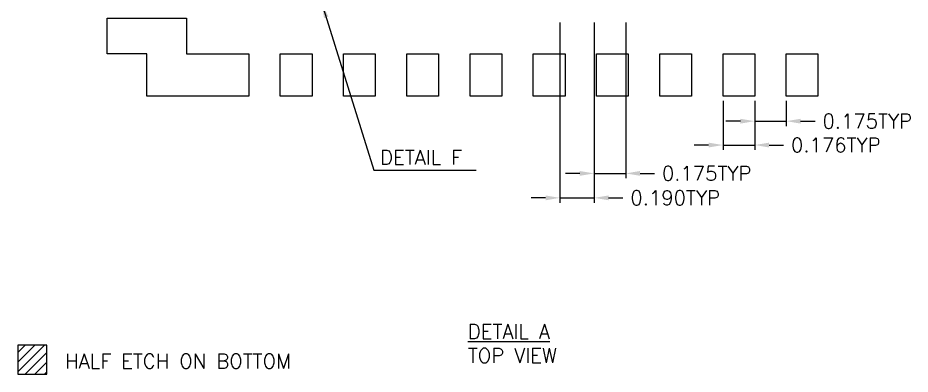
# Model space of a CAD drawing. Header units: millimetres. Extents: x 414.71 to 423.53, y 107.94 to 113.86.
# Drawn here: x 414.879 to 419.835, y 107.937 to 109.912 of the extents above; entities that cross this region are included whole.
import ezdxf
from ezdxf.enums import TextEntityAlignment as Align

# ---------------------------------------------------------------- set-up
doc = ezdxf.new("R2010")
doc.units = ezdxf.units.MM
doc.header["$LTSCALE"] = 0.5
doc.header["$PDMODE"] = 98
for name, color, linetype in [('1', 7, 'Continuous'), ('1D', 4, 'Continuous'), ('DIMENSION', 3, 'Continuous')]:
    doc.layers.add(name, color=color, linetype=linetype)
doc.styles.add('SIMPLEX', font='simplex.shx')
doc.dimstyles.new('Standard3', dxfattribs={"dimtxt": 0.08, "dimasz": 0.08, "dimexe": 0.027, "dimexo": 0.027, "dimgap": 0.027, "dimtad": 1, "dimdec": 3, "dimrnd": 0.0005, "dimzin": 1, "dimtxsty": 'SIMPLEX', "dimcen": 0.1905, "dimclrd": 256, "dimclre": 256, "dimclrt": 256, "dimazin": 3, "dimtp": 0.03, "dimtm": 0.05, "dimtfac": 0.8, "dimtdec": 3, "dimtmove": 0, "dimatfit": 3, "dimfxl": 0.05, "dimtzin": 4, "dimlwd": -1, "dimlwe": -1})

# ---------------------------------------------------------------- blocks, each defined once
blk = doc.blocks.new('*D213')
at = {"layer": 'Defpoints', "color": 0, "ltscale": 0.1, "transparency": 16777216}
for p in [(417.8902, 109.9139), (418.0802, 109.9139), (418.0802, 108.9144)]:
    blk.add_point(p, dxfattribs=at)
at = {"layer": 'DIMENSION', "ltscale": 0.1, "transparency": 16777216}
for p, q in [((417.8902, 109.8869), (417.8902, 108.8874)), ((418.0802, 109.8869), (418.0802, 108.8874)), ((417.8102, 108.9144), (417.7302, 108.9144)), ((417.8902, 108.9144), (418.0802, 108.9144)), ((418.1602, 108.9144), (418.2402, 108.9144))]:
    blk.add_line(p, q, dxfattribs=at)
for points in [[(417.8102, 108.9277), (417.8102, 108.901), (417.8902, 108.9144)], [(418.1602, 108.9277), (418.1602, 108.901), (418.0802, 108.9144)]]:
    blk.add_solid(points, dxfattribs=at)
at = {"layer": 'DIMENSION', "ltscale": 0.1, "transparency": 16777216, "insert": (418.53, 108.9144), "char_height": 0.08, "attachment_point": 5, "style": 'SIMPLEX'}
blk.add_mtext('\\A1;0.190TYP', dxfattribs=at)
blk = doc.blocks.new('*D214')
at = {"layer": 'Defpoints', "color": 0, "ltscale": 0.1, "transparency": 16777216}
for p in [(418.0802, 109.9139), (418.2552, 109.9139), (418.2552, 109.0499)]:
    blk.add_point(p, dxfattribs=at)
at = {"layer": 'DIMENSION', "ltscale": 0.1, "transparency": 16777216}
for p, q in [((418.0802, 109.8869), (418.0802, 109.0229)), ((418.2552, 109.8869), (418.2552, 109.0229)), ((418.0002, 109.0499), (417.9202, 109.0499)), ((418.0802, 109.0499), (418.2552, 109.0499)), ((418.3352, 109.0499), (418.4152, 109.0499))]:
    blk.add_line(p, q, dxfattribs=at)
for points in [[(418.0002, 109.0633), (418.0002, 109.0366), (418.0802, 109.0499)], [(418.3352, 109.0633), (418.3352, 109.0366), (418.2552, 109.0499)]]:
    blk.add_solid(points, dxfattribs=at)
at = {"layer": 'DIMENSION', "ltscale": 0.1, "transparency": 16777216, "insert": (418.705, 109.0499), "char_height": 0.08, "attachment_point": 5, "style": 'SIMPLEX'}
blk.add_mtext('\\A1;0.175TYP', dxfattribs=at)
blk = doc.blocks.new('*D215')
at = {"layer": 'Defpoints', "color": 0, "ltscale": 0.1, "transparency": 16777216}
for p in [(418.7958, 109.4789), (418.972, 109.4789), (418.972, 109.2073)]:
    blk.add_point(p, dxfattribs=at)
at = {"layer": 'DIMENSION', "ltscale": 0.1, "transparency": 16777216}
for p, q in [((418.7958, 109.4519), (418.7958, 109.1803)), ((418.972, 109.4519), (418.972, 109.1803)), ((418.7158, 109.2073), (418.6358, 109.2073)), ((418.7958, 109.2073), (418.972, 109.2073)), ((419.052, 109.2073), (419.132, 109.2073))]:
    blk.add_line(p, q, dxfattribs=at)
for points in [[(418.7158, 109.2206), (418.7158, 109.1939), (418.7958, 109.2073)], [(419.052, 109.2206), (419.052, 109.1939), (418.972, 109.2073)]]:
    blk.add_solid(points, dxfattribs=at)
at = {"layer": 'DIMENSION', "ltscale": 0.1, "transparency": 16777216, "insert": (419.4219, 109.2073), "char_height": 0.08, "attachment_point": 5, "style": 'SIMPLEX'}
blk.add_mtext('\\A1;0.176TYP', dxfattribs=at)
blk = doc.blocks.new('*D216')
at = {"layer": 'Defpoints', "color": 0, "ltscale": 0.1, "transparency": 16777216}
for p in [(418.972, 109.4789), (419.147, 109.4789), (419.147, 109.3396)]:
    blk.add_point(p, dxfattribs=at)
at = {"layer": 'DIMENSION', "ltscale": 0.1, "transparency": 16777216}
for p, q in [((418.972, 109.4519), (418.972, 109.3126)), ((419.147, 109.4519), (419.147, 109.3126)), ((418.892, 109.3396), (418.812, 109.3396)), ((418.972, 109.3396), (419.147, 109.3396)), ((419.227, 109.3396), (419.307, 109.3396))]:
    blk.add_line(p, q, dxfattribs=at)
for points in [[(418.892, 109.3529), (418.892, 109.3262), (418.972, 109.3396)], [(419.227, 109.3529), (419.227, 109.3262), (419.147, 109.3396)]]:
    blk.add_solid(points, dxfattribs=at)
at = {"layer": 'DIMENSION', "ltscale": 0.1, "transparency": 16777216, "insert": (419.5969, 109.3396), "char_height": 0.08, "attachment_point": 5, "style": 'SIMPLEX'}
blk.add_mtext('\\A1;0.175TYP', dxfattribs=at)

msp = doc.modelspace()

# ---------------------------------------------------------------- hatches: boundary and pattern name
at = {"layer": '1D'}
h = msp.add_hatch(dxfattribs=at)
h.set_pattern_fill('ANSI31', color=256, scale=0.012, angle=360, style=0)
h.set_pattern_definition([(45, (416.844698, 110.131055), (-0.02694077, 0.02694077), [])])
h.paths.add_polyline_path([(415.0399, 107.937), (415.0399, 108.0978), (414.8791, 108.0978), (414.8791, 107.937)])

# ---------------------------------------------------------------- linework, layer by layer
at = {"color": 0, "ltscale": 0.1}
for points in [[(415.8152, 109.7139), (416.162, 109.7139), (416.162, 109.4789), (415.5952, 109.4789), (415.5952, 109.7139), (415.3752, 109.7139), (415.3752, 109.9108), (415.8152, 109.9108)], [(416.337, 109.4789), (416.337, 109.7139), (416.5133, 109.7139), (416.5133, 109.4789)], [(416.6883, 109.4789), (416.6883, 109.7139), (416.8645, 109.7139), (416.8645, 109.4789)], [(417.0395, 109.4789), (417.0395, 109.7139), (417.2158, 109.7139), (417.2158, 109.4789)], [(417.3908, 109.4789), (417.3908, 109.7139), (417.567, 109.7139), (417.567, 109.4789)], [(417.742, 109.4789), (417.742, 109.7139), (417.9183, 109.7139), (417.9183, 109.4789)], [(418.0933, 109.4789), (418.0933, 109.7139), (418.2695, 109.7139), (418.2695, 109.4789)], [(418.4445, 109.4789), (418.4445, 109.7139), (418.6208, 109.7139), (418.6208, 109.4789)], [(418.7958, 109.4789), (418.7958, 109.7139), (418.972, 109.7139), (418.972, 109.4789)], [(419.147, 109.4789), (419.147, 109.7139), (419.3233, 109.7139), (419.3233, 109.4789)]]:
    msp.add_lwpolyline(points, close=True, dxfattribs=at)
at = {"layer": '1'}
for p, q in [((415.0399, 108.0978), (414.8791, 108.0978)), ((414.8791, 108.0978), (414.8791, 107.937)), ((415.0399, 107.937), (415.0399, 108.0978)), ((414.8791, 107.937), (415.0399, 107.937))]:
    msp.add_line(p, q, dxfattribs=at)

# ---------------------------------------------------------------- texts
at = {"layer": '1D', "linetype": 'ByBlock', "style": 'SIMPLEX'}
msp.add_text('HALF ETCH ON BOTTOM', height=0.08, dxfattribs=at).set_placement((415.1411, 108.0089), align=Align.MIDDLE_LEFT)
at = {"layer": '1D', "ltscale": 0.1, "char_height": 0.08, "width": 0.781911, "attachment_point": 1, "style": 'SIMPLEX'}
for s, insert in [('DETAIL F', (416.8909, 109.1785)), ('{\\LDETAIL A}\\PTOP VIEW', (417.3784, 108.2135))]:
    msp.add_mtext(s, dxfattribs=dict(at, insert=insert))

# ---------------------------------------------------------------- dimensions: what is measured, and where the dimension line sits
at = {"layer": 'DIMENSION', "color": 0, "ltscale": 0.1}
for base, p1, p2, picture, middle in [((418.0802, 108.9144), (417.8902, 109.9139), (418.0802, 109.9139), '*D213', (418.53, 108.9144)), ((418.2552, 109.0499), (418.0802, 109.9139), (418.2552, 109.9139), '*D214', (418.705, 109.0499)), ((418.972, 109.2073), (418.7958, 109.4789), (418.972, 109.4789), '*D215', (419.4219, 109.2073)), ((419.147, 109.3396), (418.972, 109.4789), (419.147, 109.4789), '*D216', (419.5969, 109.3396))]:
    dim = msp.add_linear_dim(base=base, p1=p1, p2=p2, text='<>TYP', dimstyle='Standard3', dxfattribs=at)
    dim.commit()
    dim.dimension.update_dxf_attribs({"geometry": picture, "text_midpoint": middle})

# ---------------------------------------------------------------- leaders
at = {"color": 1, "ltscale": 0.1}
msp.add_leader([(416.5682, 109.9918), (416.856, 109.0674), (417.4242, 109.0674)], dimstyle='Standard3', override={"dimgap": 0.027, "dimtad": 0}, dxfattribs=at)

doc.saveas('drawing.dxf')
